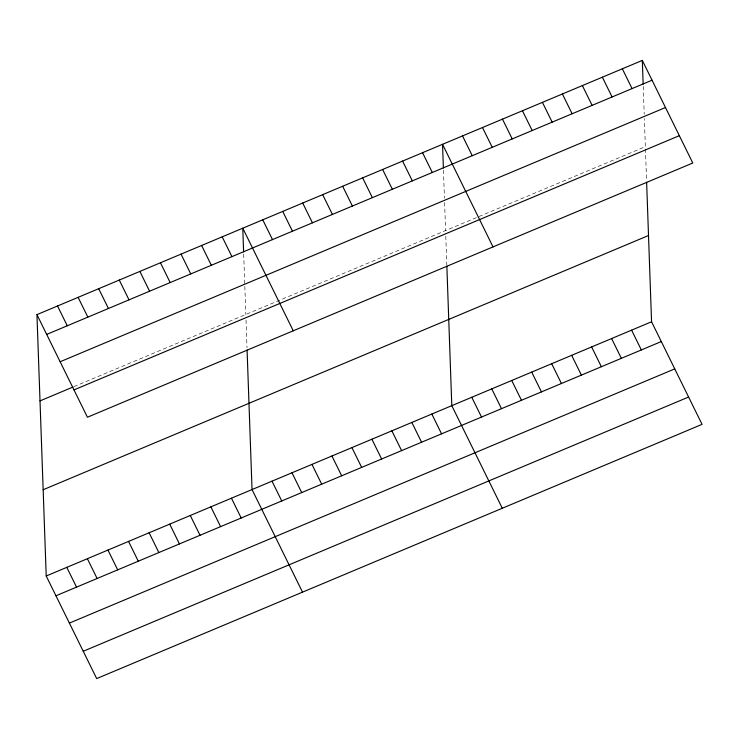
<?xml version="1.0" encoding="UTF-8"?>
<svg xmlns="http://www.w3.org/2000/svg" width="739" height="739" viewBox="0 0 739 739"><rect width="100%" height="100%" fill="white"/><g stroke="black" fill="none" stroke-linecap="round" stroke-linejoin="round"><path stroke-width="0.55" stroke-dasharray="3.69 2.77" d="M73.965 386.626L645.359 146.664L644.371 118.628M643.226 86.287L644.214 114.314M645.443 148.881L646.579 181.092M443.455 170.182L444.453 198.209M444.601 202.523L445.599 230.559M445.793 236.11L446.818 264.987M243.685 254.077L245.828 314.454M246.022 320.005L247.011 347.773"/><path stroke-width="1.11" d="M36.95 314.638L642.311 60.413L692.785 163.005L87.433 417.23L36.95 314.638L46.215 575.995L96.689 678.587L702.05 424.362L651.567 321.77L646.625 182.2M46.686 334.425L652.047 80.2M60.136 361.75L665.488 107.525M40.008 400.889L72.939 387.06M73.983 389.906L679.344 135.68M43.158 489.745L648.509 235.519M46.215 575.995L651.567 321.77M55.952 595.782L661.303 341.557M69.392 623.106L674.753 368.881M83.248 651.262L688.6 397.037M622.33 68.801L632.067 88.588M602.35 77.189L612.086 96.975M582.378 85.576L592.115 105.372M562.397 93.973L572.134 113.76M542.426 102.361L552.162 122.147M631.596 330.157L641.332 349.944M522.445 110.748L532.182 130.535M611.615 338.545L621.351 358.332M502.474 119.136L512.21 138.923M591.634 346.933L601.37 366.729M482.493 127.524L492.229 147.32M571.663 355.33L581.399 375.116M462.512 135.921L472.249 155.707M551.682 363.717L561.418 383.504M493.024 246.9L442.541 144.308L443.382 168.021M531.711 372.105L541.447 391.892M422.56 152.696L432.297 172.483M511.73 380.493L521.466 400.279M402.589 161.084L412.325 180.87M491.758 388.88L501.495 408.676M382.608 169.471L392.344 189.267M471.778 397.277L481.514 417.064M362.637 177.868L372.373 197.655M502.28 508.256L451.797 405.665L446.855 266.095M342.656 186.256L352.392 206.042M431.825 414.052L441.562 433.839M322.675 194.643L332.411 214.43M411.845 422.44L421.581 442.227M302.704 203.031L312.44 222.818M391.873 430.828L401.61 450.624M282.723 211.419L292.459 231.215M371.893 439.225L381.629 459.011M262.751 219.816L272.488 239.602M351.921 447.612L361.657 467.399M293.254 330.795L242.771 228.203L243.611 251.916M331.94 456L341.677 475.787M222.19 236.849L231.926 256.636M311.96 464.388L321.696 484.174M201.608 245.487L211.345 265.273M291.988 472.775L301.724 492.571M181.027 254.133L190.764 273.92M272.007 481.172L281.744 500.959M160.446 262.779L170.182 282.566M302.519 592.151L252.036 489.56L247.085 349.99M139.865 271.416L149.601 291.212M231.455 498.206L241.191 517.993M119.275 280.063L129.011 299.849M210.864 506.843L220.601 526.63M98.693 288.709L108.43 308.496M190.283 515.489L200.02 535.276M78.112 297.355L87.849 317.142M169.702 524.136L179.438 543.922M57.531 305.992L67.267 325.779M149.121 532.773L158.857 552.569M128.54 541.419L138.276 561.206M107.959 550.065L117.695 569.852M87.378 558.712L97.114 578.498M66.796 567.349L76.533 587.135M642.311 60.413L643.152 84.126"/></g></svg>
